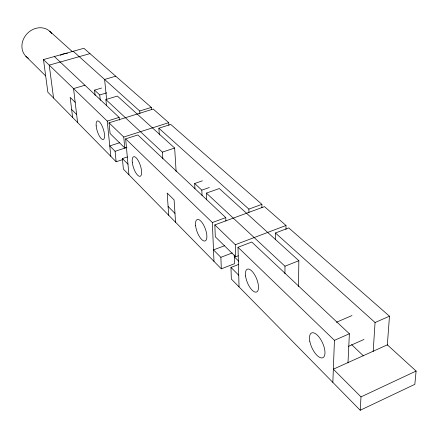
<?xml version="1.0" encoding="UTF-8"?>
<svg xmlns="http://www.w3.org/2000/svg" width="438" height="438" viewBox="0 0 438 438"><rect width="100%" height="100%" fill="white"/><g stroke="black" fill="none" stroke-linecap="round" stroke-linejoin="round"><path stroke-width="0.66" d="M284.935 273.728L284.968 266.222L206.407 193.109L219.301 188.543L298.847 260.714L298.513 286.578M285.981 229.463L285.998 225.477L264.492 206.626L214.828 224.913L215.31 236.794L235.688 256.788L238.228 255.808M332.842 382.385L334.44 340.326L237.998 247.273L251.757 242.028L349.382 333.778L347.986 362.888M360.211 410.253L360.994 396.883L333.345 369.19L387.351 344.843L416.1 371.052L414.83 384.34L360.211 410.253L231.33 279.033L230.968 267.426L238.283 264.585M373.181 351.528L375.059 322.516L275.447 232.994L288.773 227.913L389.475 316.198L387.329 345.149M360.994 396.883L416.1 371.052M348.413 346.376L364 339.455M334.44 340.326L349.382 333.778M375.059 322.516L389.475 316.198M336.411 322.264L351.988 315.552M284.968 266.222L298.847 260.714M127.403 156.941L122.394 158.583L123.39 169.134L221.305 268.828L234.483 263.72L234.231 254.932M224.787 245.636L213.492 249.912L220.878 257.314L232.255 252.956M214.828 224.913L235.348 244.716L285.998 225.477M225.762 217.598L137.833 134.959L125.651 138.862L212.348 222.52L225.762 217.598L225.877 220.998M261.891 204.343L170.732 124.419L158.868 128.219L248.877 209.112L261.891 204.343L261.924 207.716M202.389 180.817L194.68 183.5L201.814 190.152L209.326 187.508M174.658 148.044L117.368 96.064L105.876 99.541L162.361 152.112L174.658 148.044L176.136 171.647M151.46 109.407L151.307 107.392L83.888 48.284L43.477 59.573L47.868 92.243L116.141 161.753L122.925 159.525M168.909 125.372L168.734 122.667L153.201 109.051L109.029 122.826L110.108 133.574L124.77 147.956L126.713 147.332M119.525 142.783L109.757 145.92L115.106 151.28L126.905 147.458M109.029 122.826L123.757 137.039L168.734 122.667M43.477 59.573L107.239 121.096L119.141 117.395L119.399 120.1M73.239 51.262L139.711 111L151.307 107.392M101.545 88.049L94.559 90.124L99.744 94.958L106.773 92.851M84.934 85.24L73.546 88.591L77.592 122.509M115.72 76.19L104.611 79.453L106.642 99.667M89.982 53.628L49.226 65.125L53.562 98.041M49.702 31.235L72.445 51.722M54.378 56.529L119.141 117.395M351.605 344.635L363.458 355.902M234.319 256.838L238.688 261.136M75.183 102.317L70.168 97.373L72.615 117.439M25.853 56.278L45.656 75.916M122.394 158.583L127.973 164.173M230.968 267.426L238.726 275.206M71.646 109.467L76.634 114.488M168.099 206.468L174.976 213.383M94.559 90.124L95.134 95.446M99.744 94.958L100.302 100.313M105.876 99.541L106.494 105.618M107.239 121.096L110.819 156.333M115.106 151.28L116.141 161.753M123.757 137.039L124.77 147.956M125.651 138.862L128.942 174.789M139.711 111L139.93 113.694M158.868 128.219L159.35 134.953M168.707 215.277L167.179 193.076L174.1 199.903L175.556 222.247M162.361 152.112L162.832 158.868M194.68 183.5L194.954 188.855M201.814 190.152L202.071 195.54M206.407 193.109L206.709 199.887M212.348 222.52L213.974 261.36M220.878 257.314L221.305 268.828M235.348 244.716L235.688 256.788M237.998 247.273L239.033 286.879M248.877 209.112L248.943 212.501M275.447 232.994L275.464 239.778M60.307 55.265A18.21 15.407 -46.6 0 1 67.463 53.266M28.377 58.27A17.296 15.045 -46.6 0 1 27.161 33.627A17.296 15.045 -46.6 0 1 51.81 33.666M245.554 275.929A12.33 5.004 68 0 0 256.318 292.113A12.33 5.004 68 0 0 254.007 273.75A12.33 5.004 68 0 0 245.554 275.929M195.6 225.658A11.41 4.364 69.7 0 0 204.907 241.02A11.41 4.364 69.7 0 0 203.062 224.064A11.41 4.364 69.7 0 0 195.6 225.658M309.797 341.202A13.605 5.847 65.5 0 0 322.855 357.715A13.605 5.847 65.5 0 0 319.045 337.074A13.605 5.847 65.5 0 0 309.797 341.202M132.276 162.208A10.32 3.597 71.6 0 0 140.029 176.322A10.32 3.597 71.6 0 0 138.413 160.949A10.32 3.597 71.6 0 0 132.276 162.208M96.179 125.865A9.729 3.181 72.4 0 0 103.072 139.547A9.729 3.181 72.4 0 0 101.764 125.273A9.729 3.181 72.4 0 0 96.179 125.865"/></g></svg>
